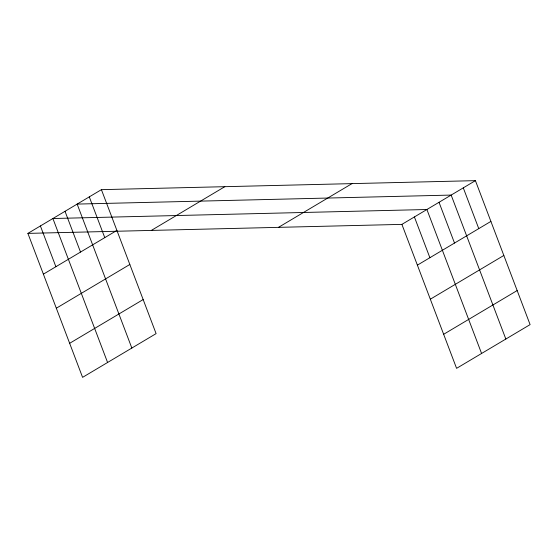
<?xml version="1.0" encoding="UTF-8"?>
<svg xmlns="http://www.w3.org/2000/svg" width="558" height="558" viewBox="0 0 558 558"><rect width="100%" height="100%" fill="white"/><g stroke="black" fill="none" stroke-linecap="round" stroke-linejoin="round"><path stroke-width="0.84" d="M101.416 189.657L156.101 333.621L82.584 377.354L27.9 233.39L101.416 189.657L475.416 180.646L530.1 324.61L456.584 368.343L401.9 224.379L116.894 231.249M43.385 274.159L116.901 230.419M151.323 230.419L224.832 186.679M56.323 308.211L129.833 264.478M69.652 343.303L143.162 299.562M278.477 227.357L351.993 183.617M401.9 224.379L475.416 180.646M417.384 265.148L490.9 221.407M430.323 299.2L503.832 255.466M443.652 334.291L517.161 290.551M27.9 233.39L116.057 231.27M463.286 187.858L478.771 228.627M505.841 339.041L451.157 195.077L77.15 204.089L131.841 348.053M439.027 202.296L454.512 243.058M481.582 353.472L426.898 209.508L52.891 218.52L107.582 362.484M414.399 216.943L429.883 257.712M89.287 196.869L104.771 237.638M65.021 211.308L80.512 252.07M40.399 225.955L55.884 266.724"/></g></svg>
